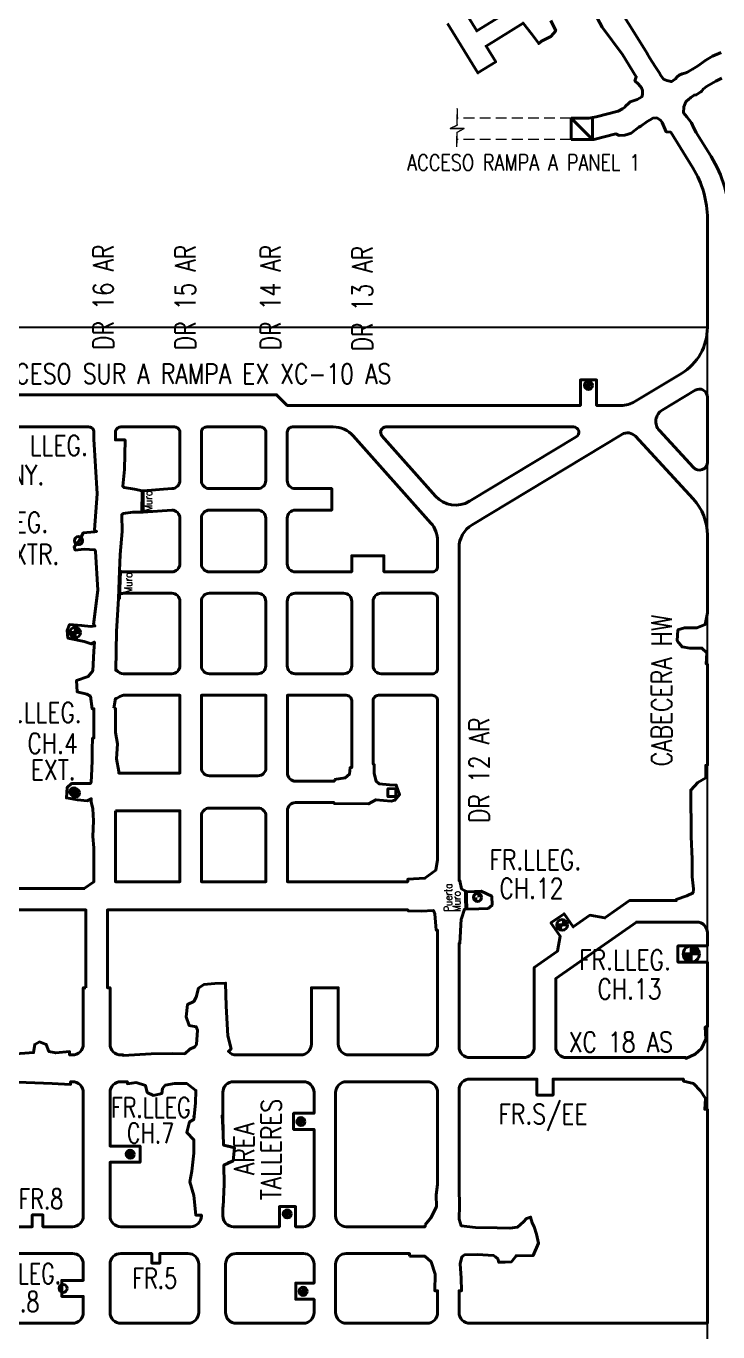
# Model space of a CAD drawing. Header units: millimetres. Extents: x -28 to 1943, y -5245 to 2752.
# Drawn here: x 841 to 969.8, y 44.4 to 287.7 of the extents above; entities that cross this region are included whole.
import ezdxf
from ezdxf.enums import TextEntityAlignment as Align

# ---------------------------------------------------------------- set-up
doc = ezdxf.new("R2010")
doc.units = ezdxf.units.MM
doc.linetypes.add('DASHEDX2', pattern=[1.5, 1, -0.5])
doc.layers.add('75-142-128-207', color=10, linetype='Continuous')
doc.styles.add('1-1500', font='romans.shx', dxfattribs={"width": 0.8, "height": 3.75})
doc.styles.add('ROMANS', font='romans.shx', dxfattribs={"width": 0.8})

msp = doc.modelspace()

# ---------------------------------------------------------------- hatches: boundary and pattern name
at = {"lineweight": 40}
h = msp.add_hatch(color=7, dxfattribs=at)
h.paths.add_polyline_path([(946.488, 220.75, 0.4142136), (945.738, 221.5), (945.738, 220.75)])
h.paths.add_polyline_path([(944.988, 220.75, 0.4142136), (945.738, 220), (945.738, 220.75)])
h = msp.add_hatch(color=7, dxfattribs=at)
h.paths.add_polyline_path([(850.889, 174.7, 0.4142136), (850.139, 175.45), (850.139, 174.7)])
h.paths.add_polyline_path([(849.389, 174.7, 0.4142136), (850.139, 173.95), (850.139, 174.7)])
h = msp.add_hatch(color=7, dxfattribs=at)
h.paths.add_polyline_path([(850.639, 145, 0.4142136), (849.889, 145.75), (849.889, 145)])
h.paths.add_polyline_path([(849.139, 145, 0.4142136), (849.889, 144.25), (849.889, 145)])
h = msp.add_hatch(color=7, dxfattribs=at)
h.paths.add_polyline_path([(925.819, 125.347, 0.4142136), (925.069, 126.097), (925.069, 125.347)])
h.paths.add_polyline_path([(924.319, 125.347, 0.4142136), (925.069, 124.597), (925.069, 125.347)])
at = {"linetype": 'Continuous', "lineweight": 40}
h = msp.add_hatch(color=7, dxfattribs=at)
h.paths.add_polyline_path([(941.786, 120.211, 0.4142136), (940.824, 121.173), (940.824, 120.211)])
h.paths.add_polyline_path([(940.824, 120.211), (939.862, 120.211, 0.4142136), (940.824, 119.249)])
h = msp.add_hatch(color=7, dxfattribs=at)
h.paths.add_polyline_path([(966.395, 114.802, 0.4142136), (964.895, 116.302), (964.895, 114.802)])
h.paths.add_polyline_path([(964.895, 114.802), (963.395, 114.802, 0.4142136), (964.895, 113.302)])
at = {"lineweight": 40}
h = msp.add_hatch(color=7, dxfattribs=at)
h.paths.add_polyline_path([(892.926, 83.579, 0.4142136), (892.176, 84.329), (892.176, 83.579)])
h.paths.add_polyline_path([(891.426, 83.579, 0.4142136), (892.176, 82.829), (892.176, 83.579)])
h = msp.add_hatch(color=7, dxfattribs=at)
h.paths.add_polyline_path([(861.139, 77.5, 0.4142136), (860.389, 78.25), (860.389, 77.5)])
h.paths.add_polyline_path([(859.639, 77.5, 0.4142136), (860.389, 76.75), (860.389, 77.5)])
h = msp.add_hatch(color=7, dxfattribs=at)
h.paths.add_polyline_path([(890.392, 66.381, 0.4142136), (889.642, 67.131), (889.642, 66.381)])
h.paths.add_polyline_path([(888.892, 66.381, 0.4142136), (889.642, 65.631), (889.642, 66.381)])
h = msp.add_hatch(color=7, dxfattribs=at)
h.paths.add_polyline_path([(893.342, 51.949, 0.4142136), (892.592, 52.699), (892.592, 51.949)])
h.paths.add_polyline_path([(891.842, 51.949, 0.4142136), (892.592, 51.199), (892.592, 51.949)])

# ---------------------------------------------------------------- linework, layer by layer
at = {"color": 252, "linetype": 'DASHEDX2', "lineweight": 15, "ltscale": 2}
for p, q in [((942.489, 270.526), (921.292, 270.526)), ((942.489, 266.526), (921.234, 266.526))]:
    msp.add_line(p, q, dxfattribs=at)
at = {"color": 7, "linetype": 'Continuous', "lineweight": 40}
for p, q in [((942.489, 270.526), (942.489, 266.526)), ((942.489, 270.526), (946.489, 266.526)), ((942.489, 270.526), (942.489, 266.526)), ((942.489, 270.526), (946.489, 266.526)), ((946.489, 270.649), (946.489, 266.526)), ((946.489, 270.649), (946.489, 266.526)), ((862.613, 201.12), (862.582, 197.109)), ((862.613, 201.12), (862.582, 197.109)), ((862.813, 201.119), (862.782, 197.108)), ((862.813, 201.119), (862.782, 197.108)), ((849.343, 145.514), (850.435, 144.486)), ((849.343, 145.514), (850.435, 144.486)), ((849.358, 144.471), (850.421, 145.529)), ((849.358, 144.471), (850.421, 145.529)), ((941.193, 122.3), (938.735, 120.58)), ((941.193, 122.3), (938.735, 120.58)), ((954.666, 120.748), (939.639, 110.226)), ((954.666, 120.748), (939.639, 110.226)), ((939.862, 120.211), (941.786, 120.211)), ((939.862, 120.211), (941.786, 120.211)), ((941.436, 120.953), (940.212, 119.469)), ((941.436, 120.953), (940.212, 119.469)), ((965.895, 120.748), (954.666, 120.748)), ((965.895, 120.748), (954.666, 120.748)), ((967.895, 118.748), (967.895, 116.302)), ((967.895, 118.748), (967.895, 116.302)), ((967.895, 116.302), (962.395, 116.302)), ((962.395, 116.302), (962.395, 113.302)), ((967.895, 116.302), (962.395, 116.302)), ((962.395, 116.302), (962.395, 113.302)), ((963.395, 114.802), (966.395, 114.802)), ((963.395, 114.802), (966.395, 114.802)), ((965.849, 115.959), (963.941, 113.645)), ((965.849, 115.959), (963.941, 113.645)), ((964.895, 113.302), (964.895, 116.302)), ((964.895, 113.302), (964.895, 116.302)), ((967.895, 113.302), (962.395, 113.302)), ((967.895, 113.302), (962.395, 113.302)), ((939.639, 97.5), (939.639, 110.226)), ((939.639, 97.5), (939.639, 110.226)), ((858.639, 91), (859.851, 91)), ((858.639, 91), (859.851, 91)), ((879.639, 91), (892.639, 91)), ((879.639, 91), (892.639, 91)), ((856.639, 79), (856.639, 89)), ((856.639, 79), (856.639, 89)), ((877.639, 83.037), (877.639, 89)), ((877.639, 83.037), (877.639, 89)), ((894.639, 85.119), (894.639, 89)), ((894.639, 85.119), (894.639, 89)), ((894.639, 66), (894.639, 82.119)), ((894.639, 66), (894.639, 82.119)), ((862.239, 79), (856.639, 79)), ((862.239, 79), (856.639, 79)), ((859.763, 77.913), (861.015, 77.087)), ((859.763, 77.913), (861.015, 77.087)), ((859.976, 76.874), (860.802, 78.126)), ((859.976, 76.874), (860.802, 78.126)), ((862.239, 79), (862.239, 76)), ((862.239, 79), (862.239, 76)), ((862.239, 76), (856.639, 76)), ((856.639, 66), (856.639, 76)), ((862.239, 76), (856.639, 76)), ((856.639, 66), (856.639, 76)), ((873.639, 66), (873.639, 66.153)), ((873.639, 66), (873.639, 66.153)), ((877.639, 66), (877.639, 67.668)), ((877.639, 66), (877.639, 67.668)), ((858.639, 64), (871.639, 64)), ((858.639, 64), (871.639, 64)), ((879.639, 64), (888.183, 64)), ((879.639, 64), (888.183, 64)), ((891.183, 64), (892.639, 64)), ((891.183, 64), (892.639, 64))]:
    msp.add_line(p, q, dxfattribs=at)
at = {"color": 7, "lineweight": 40}
for p, q in [((945.738, 220), (945.738, 221.5)), ((945.738, 220), (945.738, 221.5)), ((944.988, 220.75), (946.488, 220.75)), ((944.988, 220.75), (946.488, 220.75)), ((862.613, 201.12), (862.785, 197.5)), ((862.613, 201.12), (862.785, 197.5)), ((862.785, 197.5), (862.782, 197.108)), ((862.785, 197.5), (862.782, 197.108)), ((858.485, 189.209), (858.393, 186.199)), ((858.485, 189.209), (858.393, 186.199)), ((850.139, 173.95), (850.139, 175.45)), ((850.139, 173.95), (850.139, 175.45)), ((849.389, 174.7), (850.889, 174.7)), ((849.389, 174.7), (850.889, 174.7)), ((849.139, 145), (850.639, 145)), ((849.139, 145), (850.639, 145)), ((849.889, 144.25), (849.889, 145.75)), ((849.889, 144.25), (849.889, 145.75)), ((908.371, 144.134), (908.398, 145.6)), ((908.371, 144.134), (908.398, 145.6)), ((909.845, 144.131), (908.371, 144.134)), ((909.845, 144.131), (908.371, 144.134)), ((908.398, 145.6), (909.865, 145.609)), ((908.398, 145.6), (909.865, 145.609)), ((909.865, 145.609), (909.845, 144.131)), ((909.865, 145.609), (909.845, 144.131)), ((927.737, 125.56), (925.724, 126.511)), ((927.737, 125.56), (925.724, 126.511)), ((941.46, 120.983), (940.188, 119.439)), ((941.46, 120.983), (940.188, 119.439)), ((965.849, 115.959), (963.941, 113.645)), ((965.849, 115.959), (963.941, 113.645)), ((859.851, 91), (859.851, 90.618)), ((859.851, 91), (859.851, 90.618)), ((859.851, 90.618), (861.482, 90.835)), ((859.851, 90.618), (861.482, 90.835)), ((861.482, 90.835), (863.224, 90.315)), ((861.482, 90.835), (863.224, 90.315)), ((863.224, 90.315), (863.564, 89.014)), ((863.224, 90.315), (863.564, 89.014)), ((866.379, 89.713), (866.903, 90.352)), ((866.379, 89.713), (866.903, 90.352)), ((866.903, 90.352), (868.639, 90.662)), ((866.903, 90.352), (868.639, 90.662)), ((868.639, 90.662), (870.945, 90.664)), ((868.639, 90.662), (870.945, 90.664)), ((870.945, 90.664), (872.616, 89.398)), ((870.945, 90.664), (872.616, 89.398)), ((863.564, 89.014), (864.724, 88.464)), ((863.564, 89.014), (864.724, 88.464)), ((864.724, 88.464), (866.296, 88.826)), ((864.724, 88.464), (866.296, 88.826)), ((866.296, 88.826), (866.379, 89.713)), ((866.296, 88.826), (866.379, 89.713)), ((872.616, 89.398), (872.573, 86.989)), ((872.616, 89.398), (872.573, 86.989)), ((872.573, 86.989), (872.232, 83.958)), ((872.573, 86.989), (872.232, 83.958)), ((871.44, 83.503), (870.919, 81.569)), ((871.44, 83.503), (870.919, 81.569)), ((872.232, 83.958), (871.44, 83.503)), ((872.232, 83.958), (871.44, 83.503)), ((877.685, 81.358), (877.639, 84.773)), ((877.685, 81.358), (877.639, 84.773)), ((890.808, 85.119), (890.808, 82.119)), ((894.639, 85.119), (890.808, 85.119)), ((890.808, 85.119), (890.808, 82.119)), ((894.639, 85.119), (890.808, 85.119)), ((891.426, 83.579), (892.926, 83.579)), ((891.426, 83.579), (892.926, 83.579)), ((892.176, 82.829), (892.176, 84.329)), ((892.176, 82.829), (892.176, 84.329)), ((870.919, 81.569), (872.24, 80.147)), ((870.919, 81.569), (872.24, 80.147)), ((877.778, 79.174), (877.685, 81.358)), ((877.778, 79.174), (877.685, 81.358)), ((890.808, 82.119), (894.639, 82.119)), ((890.808, 82.119), (894.639, 82.119)), ((860.389, 76.75), (860.389, 78.25)), ((860.389, 76.75), (860.389, 78.25)), ((872.24, 80.147), (872.235, 77.716)), ((872.24, 80.147), (872.235, 77.716)), ((879.827, 78.684), (877.778, 79.174)), ((879.827, 78.684), (877.778, 79.174)), ((879.547, 76.237), (879.827, 78.684)), ((879.547, 76.237), (879.827, 78.684)), ((859.639, 77.5), (861.139, 77.5)), ((859.639, 77.5), (861.139, 77.5)), ((872.235, 77.716), (871.862, 74.32)), ((872.235, 77.716), (871.862, 74.32)), ((877.815, 75.454), (879.547, 76.237)), ((877.815, 75.454), (879.547, 76.237)), ((877.877, 71.893), (877.815, 75.454)), ((877.877, 71.893), (877.815, 75.454)), ((871.862, 74.32), (871.507, 72.38)), ((871.862, 74.32), (871.507, 72.38)), ((871.507, 72.38), (872.211, 69.816)), ((871.507, 72.38), (872.211, 69.816)), ((877.673, 67.663), (877.877, 71.893)), ((877.673, 67.663), (877.877, 71.893)), ((872.211, 69.816), (872.604, 66.153)), ((872.211, 69.816), (872.604, 66.153)), ((872.604, 66.153), (873.639, 66.153)), ((872.604, 66.153), (873.639, 66.153)), ((888.183, 64), (888.183, 67.749)), ((888.183, 67.749), (891.183, 67.749)), ((888.183, 64), (888.183, 67.749)), ((888.183, 67.749), (891.183, 67.749)), ((888.892, 66.381), (890.392, 66.381)), ((888.892, 66.381), (890.392, 66.381)), ((889.642, 65.631), (889.642, 67.131)), ((889.642, 65.631), (889.642, 67.131)), ((891.183, 67.749), (891.183, 64)), ((891.183, 67.749), (891.183, 64)), ((891.842, 51.949), (893.342, 51.949)), ((891.842, 51.949), (893.342, 51.949)), ((892.592, 51.199), (892.592, 52.699)), ((892.592, 51.199), (892.592, 52.699))]:
    msp.add_line(p, q, dxfattribs=at)
at = {"color": 7, "linetype": 'Continuous', "lineweight": 40}
for points in [[(949.64, 293.9), (956.715, 282.499), (956.721, 282.451), (957.183, 281.727), (958.164, 280.161), (958.89, 279.003), (959.198, 278.484), (959.734, 277.812), (960.325, 277.552), (961.12, 277.339), (961.279, 277.366), (961.789, 277.694), (961.935, 277.846), (962.287, 278.209), (962.648, 278.554), (963.174, 278.765), (963.709, 278.929), (964.175, 279.071), (964.667, 279.394), (965.144, 279.619), (966.074, 280.185), (967.587, 281.34), (968.853, 282.097), (970.455, 282.772)], [(949.64, 293.9), (956.715, 282.499), (956.721, 282.451), (957.183, 281.727), (958.164, 280.161), (958.89, 279.003), (959.198, 278.484), (959.734, 277.812), (960.325, 277.552), (961.12, 277.339), (961.279, 277.366), (961.789, 277.694), (961.935, 277.846), (962.287, 278.209), (962.648, 278.554), (963.174, 278.765), (963.709, 278.929), (964.175, 279.071), (964.667, 279.394), (965.144, 279.619), (966.074, 280.185), (967.587, 281.34), (968.853, 282.097), (970.455, 282.772)], [(922.838, 290.199), (924.939, 286.766), (932.006, 291.151)], [(922.838, 290.199), (924.939, 286.766), (932.006, 291.151)], [(942.489, 270.526), (945.789, 270.526), (947.189, 270.772), (951.295, 271.831), (952.104, 272.247), (952.519, 272.593), (952.653, 272.773), (953.278, 273.32), (953.536, 273.558), (954.836, 274.013), (955.675, 274.467), (955.828, 274.947), (955.826, 275.651), (955.639, 276.202), (955.088, 276.877), (954.391, 277.486), (954.646, 278.247), (952.078, 282.385), (948.263, 287.479), (946.122, 291.536)], [(942.489, 270.526), (945.789, 270.526), (947.189, 270.772), (951.295, 271.831), (952.104, 272.247), (952.519, 272.593), (952.653, 272.773), (953.278, 273.32), (953.536, 273.558), (954.836, 274.013), (955.675, 274.467), (955.828, 274.947), (955.826, 275.651), (955.639, 276.202), (955.088, 276.877), (954.391, 277.486), (954.646, 278.247), (952.078, 282.385), (948.263, 287.479), (946.122, 291.536)], [(938.721, 288.699), (939.661, 286.808), (938.732, 285.759), (936.992, 284.848), (936.478, 284.41), (935.218, 286.198), (933.569, 288.238), (926.661, 283.951), (928.475, 280.987), (925.156, 278.956), (919.461, 288.133)], [(938.721, 288.699), (939.661, 286.808), (938.732, 285.759), (936.992, 284.848), (936.478, 284.41), (935.218, 286.198), (933.569, 288.238), (926.661, 283.951), (928.475, 280.987), (925.156, 278.956), (919.461, 288.133)], [(968.588, 263.367), (965.816, 267.834), (965.349, 268.665), (964.918, 269.651), (964.087, 270.799), (963.43, 271.537), (963.519, 272.616), (963.87, 273.56), (963.923, 273.649), (964.479, 274.093), (964.685, 274.269), (964.775, 274.391), (965.422, 274.803), (965.772, 274.881), (966.639, 275.435), (966.781, 275.496), (967.096, 275.939), (967.739, 276.42), (968.584, 276.911), (969.462, 277.407), (970.581, 277.994)], [(968.588, 263.367), (965.816, 267.834), (965.349, 268.665), (964.918, 269.651), (964.087, 270.799), (963.43, 271.537), (963.519, 272.616), (963.87, 273.56), (963.923, 273.649), (964.479, 274.093), (964.685, 274.269), (964.775, 274.391), (965.422, 274.803), (965.772, 274.881), (966.639, 275.435), (966.781, 275.496), (967.096, 275.939), (967.739, 276.42), (968.584, 276.911), (969.462, 277.407), (970.581, 277.994)], [(922.752, 126.547), (922.832, 126.182), (922.838, 125.284), (922.894, 123.136)], [(922.752, 126.547), (922.832, 126.182), (922.838, 125.284), (922.894, 123.136)], [(922.973, 126.471), (923.027, 126.224), (923.038, 125.285), (923.094, 123.141)], [(922.973, 126.471), (923.027, 126.224), (923.038, 125.285), (923.094, 123.141)]]:
    msp.add_lwpolyline(points, dxfattribs=at)
for points in [[(839.639, 219), (887.639, 219), (889.639, 217), (944.238, 217), (944.238, 221.75), (947.238, 221.75), (947.238, 217), (951.79, 217, 0.1365562), (954.373, 217.719), (963.061, 222.961, 0.2627929), (967.895, 231.523), (967.895, 251.766, 0.1397524), (965.19, 261.257), (961.062, 267.909), (960.201, 267.991), (959.837, 268.82), (959.489, 269.738), (959.126, 270.178), (958.493, 270.582), (957.739, 270.496), (957.232, 270.235), (956.685, 269.928), (955.515, 269.011), (955.148, 268.87), (953.669, 267.748), (953.127, 267.548), (952.541, 267.383), (951.468, 267.294), (950.847, 267.584), (946.743, 266.526), (942.489, 266.526)], [(839.639, 219), (887.639, 219), (889.639, 217), (944.238, 217), (944.238, 221.75), (947.238, 221.75), (947.238, 217), (951.79, 217, 0.1365562), (954.373, 217.719), (963.061, 222.961, 0.2627929), (967.895, 231.523), (967.895, 251.766, 0.1397524), (965.19, 261.257), (961.062, 267.909), (960.201, 267.991), (959.837, 268.82), (959.489, 269.738), (959.126, 270.178), (958.493, 270.582), (957.739, 270.496), (957.232, 270.235), (956.685, 269.928), (955.515, 269.011), (955.148, 268.87), (953.669, 267.748), (953.127, 267.548), (952.541, 267.383), (951.468, 267.294), (950.847, 267.584), (946.743, 266.526), (942.489, 266.526)], [(971.895, 251.766, 0.1397524), (968.588, 263.367)], [(971.895, 251.766, 0.1397524), (968.588, 263.367)], [(817, 127), (851.839, 127), (853.639, 128.25), (853.639, 134.586), (853.43, 136.699), (853.547, 139.582), (853.421, 141.875), (853.131, 143.166), (853.145, 143.711), (852.365, 143.36), (850.539, 143.511), (848.501, 143.894), (848.619, 145.806), (849.437, 146.534), (852.906, 146.541), (853.108, 146.755), (853.217, 149.315), (853.313, 150.852), (853.307, 152.926), (853.369, 155.019), (853.639, 155.019), (853.639, 160.494), (853.274, 160.494), (852.985, 162.809), (852.328, 163.224), (850.481, 163.672), (850.413, 165.765), (852.567, 166.521), (853.418, 167.544), (853.615, 171.211), (853.716, 172.909), (853.138, 172.556), (851.783, 173.019), (848.796, 173.671), (848.647, 175.05), (849.096, 176.163), (851.34, 176.027), (853.06, 175.845), (853.843, 175.939), (853.561, 176.18), (854.33, 182.603), (853.941, 189.773), (853.773, 190.106), (851.822, 190.23), (850.141, 190.047), (849.931, 190.642), (850.966, 191.859), (851.595, 193.239), (853.715, 193.432), (854.118, 193.531), (853.874, 193.698), (853.723, 193.837), (854.259, 200.518), (853.639, 210.717), (853.639, 212, 0.4142136), (852.639, 213, -0.4142136), (853.639, 212)], [(817, 127), (851.839, 127), (853.639, 128.25), (853.639, 134.586), (853.43, 136.699), (853.547, 139.582), (853.421, 141.875), (853.131, 143.166), (853.145, 143.711), (852.365, 143.36), (850.539, 143.511), (848.501, 143.894), (848.619, 145.806), (849.437, 146.534), (852.906, 146.541), (853.108, 146.755), (853.217, 149.315), (853.313, 150.852), (853.307, 152.926), (853.369, 155.019), (853.639, 155.019), (853.639, 160.494), (853.274, 160.494), (852.985, 162.809), (852.328, 163.224), (850.481, 163.672), (850.413, 165.765), (852.567, 166.521), (853.418, 167.544), (853.615, 171.211), (853.716, 172.909), (853.138, 172.556), (851.783, 173.019), (848.796, 173.671), (848.647, 175.05), (849.096, 176.163), (851.34, 176.027), (853.06, 175.845), (853.843, 175.939), (853.561, 176.18), (854.33, 182.603), (853.941, 189.773), (853.773, 190.106), (851.822, 190.23), (850.141, 190.047), (849.931, 190.642), (850.966, 191.859), (851.595, 193.239), (853.715, 193.432), (854.118, 193.531), (853.874, 193.698), (853.723, 193.837), (854.259, 200.518), (853.639, 210.717), (853.639, 212, 0.4142136), (852.639, 213, -0.4142136), (853.639, 212)], [(852.639, 213), (819, 213, 0.4142136)], [(852.639, 213), (819, 213, 0.4142136)], [(898.199, 213, -0.2141544), (901.935, 211.323), (916.375, 195.087, -0.1837587), (917.639, 191.764), (917.639, 187, -0.4142136), (916.639, 186), (907.639, 186), (907.639, 189), (901.639, 189), (901.639, 186), (891.139, 186, -0.4142136), (889.639, 187.5), (889.639, 196, -0.4142136), (891.139, 197.5), (897.939, 197.5), (897.939, 201.5), (891.139, 201.5, -0.4142136), (889.639, 203), (889.639, 212, -0.4142136), (890.639, 213), (898.201, 213)], [(898.199, 213, -0.2141544), (901.935, 211.323), (916.375, 195.087, -0.1837587), (917.639, 191.764), (917.639, 187, -0.4142136), (916.639, 186), (907.639, 186), (907.639, 189), (901.639, 189), (901.639, 186), (891.139, 186, -0.4142136), (889.639, 187.5), (889.639, 196, -0.4142136), (891.139, 197.5), (897.939, 197.5), (897.939, 201.5), (891.139, 201.5, -0.4142136), (889.639, 203), (889.639, 212, -0.4142136), (890.639, 213), (898.201, 213)], [(858.587, 186.105, 0.0945649), (859.139, 186), (868.139, 186, 0.4142136), (869.639, 187.5), (869.639, 196, 0.4142136), (868.139, 197.5), (862.782, 197.108), (862.582, 197.109), (860.867, 197.126), (859.083, 196.838), (858.817, 196.634), (858.884, 193.517), (858.485, 189.209), (858.393, 186.199)], [(858.587, 186.105, 0.0945649), (859.139, 186), (868.139, 186, 0.4142136), (869.639, 187.5), (869.639, 196, 0.4142136), (868.139, 197.5), (862.782, 197.108), (862.582, 197.109), (860.867, 197.126), (859.083, 196.838), (858.817, 196.634), (858.884, 193.517), (858.485, 189.209), (858.393, 186.199)], [(858.217, 181.057), (857.855, 174.897), (857.706, 167.646), (857.906, 167.643, 0.2423828), (859.139, 167), (868.139, 167, 0.4142136), (869.639, 168.5), (869.639, 180.5, 0.4142136), (868.139, 182), (859.139, 182, 0.1211569), (858.443, 181.829)], [(858.217, 181.057), (857.855, 174.897), (857.706, 167.646), (857.906, 167.643, 0.2423828), (859.139, 167), (868.139, 167, 0.4142136), (869.639, 168.5), (869.639, 180.5, 0.4142136), (868.139, 182), (859.139, 182, 0.1211569), (858.443, 181.829)], [(917.639, 162.007), (917.639, 132.361), (917.298, 130.437), (915.287, 128.903), (912.092, 128.732), (912.092, 128.25), (889.675, 128.25), (889.675, 141.5, -0.4142136), (891.175, 143), (898.361, 143), (898.361, 142.858), (904.787, 142.752), (906.153, 143.532), (908.998, 143.289), (909.678, 143.438), (910.562, 144.507), (909.923, 146.268), (908.678, 146.331), (906.768, 146.494), (906.197, 146.99), (905.823, 148.434), (905.811, 150.15), (905.639, 150.15), (905.639, 162, -0.4142136), (906.639, 163), (916.639, 163, -0.4142136), (917.639, 162)], [(917.639, 162.007), (917.639, 132.361), (917.298, 130.437), (915.287, 128.903), (912.092, 128.732), (912.092, 128.25), (889.675, 128.25), (889.675, 141.5, -0.4142136), (891.175, 143), (898.361, 143), (898.361, 142.858), (904.787, 142.752), (906.153, 143.532), (908.998, 143.289), (909.678, 143.438), (910.562, 144.507), (909.923, 146.268), (908.678, 146.331), (906.768, 146.494), (906.197, 146.99), (905.823, 148.434), (905.811, 150.15), (905.639, 150.15), (905.639, 162, -0.4142136), (906.639, 163), (916.639, 163, -0.4142136), (917.639, 162)], [(858.639, 64, -0.4142171), (856.639, 66), (856.639, 76), (862.239, 76), (862.239, 79), (856.639, 79), (856.639, 89, -0.4142136), (858.639, 91), (859.851, 91), (859.851, 90.618), (861.482, 90.835), (863.224, 90.315), (863.564, 89.014), (864.724, 88.464), (866.296, 88.826), (866.379, 89.713), (866.903, 90.352), (868.639, 90.662), (870.945, 90.664), (872.616, 89.398), (872.573, 86.989), (872.232, 83.958), (871.44, 83.503), (870.919, 81.569), (872.24, 80.147), (872.235, 77.716), (871.862, 74.32), (871.507, 72.38), (872.211, 69.816), (872.604, 66.153), (873.639, 66.153), (873.639, 66, -0.4142136), (871.639, 64), (858.639, 64)], [(858.639, 64, -0.4142171), (856.639, 66), (856.639, 76), (862.239, 76), (862.239, 79), (856.639, 79), (856.639, 89, -0.4142136), (858.639, 91), (859.851, 91), (859.851, 90.618), (861.482, 90.835), (863.224, 90.315), (863.564, 89.014), (864.724, 88.464), (866.296, 88.826), (866.379, 89.713), (866.903, 90.352), (868.639, 90.662), (870.945, 90.664), (872.616, 89.398), (872.573, 86.989), (872.232, 83.958), (871.44, 83.503), (870.919, 81.569), (872.24, 80.147), (872.235, 77.716), (871.862, 74.32), (871.507, 72.38), (872.211, 69.816), (872.604, 66.153), (873.639, 66.153), (873.639, 66, -0.4142136), (871.639, 64), (858.639, 64)], [(877.639, 67.659), (877.639, 66, 0.4142136), (879.639, 64), (888.183, 64), (888.183, 67.749), (891.183, 67.749), (891.183, 64), (892.639, 64, 0.4142136), (894.639, 66), (894.639, 82.119), (890.808, 82.119), (890.808, 85.119), (894.639, 85.119), (894.639, 89, 0.4142136), (892.639, 91), (879.639, 91, 0.4142136), (877.639, 89), (877.639, 84.773), (877.528, 84.773), (877.685, 81.358), (877.778, 79.174), (878.985, 78.957), (879.827, 78.684), (879.547, 76.237), (878.665, 75.97), (877.815, 75.454), (877.877, 71.893), (877.673, 67.663)], [(877.639, 67.659), (877.639, 66, 0.4142136), (879.639, 64), (888.183, 64), (888.183, 67.749), (891.183, 67.749), (891.183, 64), (892.639, 64, 0.4142136), (894.639, 66), (894.639, 82.119), (890.808, 82.119), (890.808, 85.119), (894.639, 85.119), (894.639, 89, 0.4142136), (892.639, 91), (879.639, 91, 0.4142136), (877.639, 89), (877.639, 84.773), (877.528, 84.773), (877.685, 81.358), (877.778, 79.174), (878.985, 78.957), (879.827, 78.684), (879.547, 76.237), (878.665, 75.97), (877.815, 75.454), (877.877, 71.893), (877.673, 67.663)], [(849.639, 59), (837.139, 59), (837.139, 46), (849.639, 46, 0.4142136), (851.639, 48), (851.639, 51), (847.639, 51), (847.639, 54), (851.639, 54), (851.639, 57, 0.4142136), (849.639, 59)], [(849.639, 59), (837.139, 59), (837.139, 46), (849.639, 46, 0.4142136), (851.639, 48), (851.639, 51), (847.639, 51), (847.639, 54), (851.639, 54), (851.639, 57, 0.4142136), (849.639, 59)], [(871.139, 59, -0.4142136), (873.139, 57), (873.139, 48, -0.4142136), (871.139, 46), (858.639, 46, -0.4142136), (856.639, 48), (856.639, 57, -0.4142136), (858.639, 59), (864.384, 59), (864.384, 57.2), (865.884, 57.2), (865.884, 59), (871.139, 59)], [(871.139, 59, -0.4142136), (873.139, 57), (873.139, 48, -0.4142136), (871.139, 46), (858.639, 46, -0.4142136), (856.639, 48), (856.639, 57, -0.4142136), (858.639, 59), (864.384, 59), (864.384, 57.2), (865.884, 57.2), (865.884, 59), (871.139, 59)]]:
    msp.add_lwpolyline(points, format="xyb", dxfattribs=at)
at = {"color": 252, "linetype": 'DASHEDX2', "lineweight": 15, "ltscale": 2}
msp.add_lwpolyline([(922.614, 268.602), (919.97, 268.602), (921.292, 269.234), (921.292, 272.343), (921.292, 269.234), (919.97, 268.602), (922.614, 268.602), (921.234, 267.855), (921.234, 265.155), (921.234, 267.855)], close=True, dxfattribs=at)
at = {"lineweight": 40}
for points in [[(965.293, 205.433), (958.952, 212.302, -0.4748927), (959.497, 216.138), (965.62, 219.833, -0.583791), (967.895, 218.549), (967.895, 206.451, -0.6826987)], [(965.293, 205.433), (958.952, 212.302, -0.4748927), (959.497, 216.138), (965.62, 219.833, -0.583791), (967.895, 218.549), (967.895, 206.451, -0.6826987)], [(917.268, 200.103), (907.277, 211.335, -0.647237), (908.024, 213), (942.959, 213, -0.7597018), (943.475, 211.144), (923.587, 199.144, -0.3612758)], [(917.268, 200.103), (907.277, 211.335, -0.647237), (908.024, 213), (942.959, 213, -0.7597018), (943.475, 211.144), (923.587, 199.144, -0.3612758)], [(923.639, 95.5), (933.639, 95.5, 0.4142136), (935.639, 97.5), (935.639, 112.308), (939.99, 115.355), (940.474, 118.097), (938.735, 120.58), (941.193, 122.3), (942.913, 119.843), (946.016, 122.016), (948.802, 121.525), (953.405, 124.748), (962.088, 124.748), (962.088, 124.958), (964.075, 125.665), (965.233, 126.216), (965.317, 126.944), (965.077, 129.176), (965.064, 132.458), (964.872, 136.693), (964.791, 145.334), (966.137, 146.78), (967.579, 147.627), (967.571, 149.919), (967.895, 149.919), (967.895, 168.817), (967.689, 168.817), (967.773, 170.92), (966.876, 171.8), (964.636, 171.807), (963.189, 172.018), (962.266, 173.159), (962.413, 175.175), (963.629, 175.587), (965.947, 175.569), (967.449, 176.168), (967.895, 178.391), (967.895, 192.808, 0.1885669), (965.243, 199.591), (954.482, 211.247, 0.3560308), (951.979, 211.603), (924.056, 194.756, 0.2627929), (921.639, 190.475), (921.639, 128.459), (921.788, 128.459), (922.098, 126.932), (922.814, 126.51), (923.274, 126.398), (925.724, 126.511), (927.737, 125.56), (927.781, 123.903), (927.029, 123.277), (925.324, 123.189), (922.644, 123.131), (922.093, 121.439), (922.049, 121.381), (921.804, 116.769), (921.639, 116.769), (921.639, 97.5, 0.4142136)], [(923.639, 95.5), (933.639, 95.5, 0.4142136), (935.639, 97.5), (935.639, 112.308), (939.99, 115.355), (940.474, 118.097), (938.735, 120.58), (941.193, 122.3), (942.913, 119.843), (946.016, 122.016), (948.802, 121.525), (953.405, 124.748), (962.088, 124.748), (962.088, 124.958), (964.075, 125.665), (965.233, 126.216), (965.317, 126.944), (965.077, 129.176), (965.064, 132.458), (964.872, 136.693), (964.791, 145.334), (966.137, 146.78), (967.579, 147.627), (967.571, 149.919), (967.895, 149.919), (967.895, 168.817), (967.689, 168.817), (967.773, 170.92), (966.876, 171.8), (964.636, 171.807), (963.189, 172.018), (962.266, 173.159), (962.413, 175.175), (963.629, 175.587), (965.947, 175.569), (967.449, 176.168), (967.895, 178.391), (967.895, 192.808, 0.1885669), (965.243, 199.591), (954.482, 211.247, 0.3560308), (951.979, 211.603), (924.056, 194.756, 0.2627929), (921.639, 190.475), (921.639, 128.459), (921.788, 128.459), (922.098, 126.932), (922.814, 126.51), (923.274, 126.398), (925.724, 126.511), (927.737, 125.56), (927.781, 123.903), (927.029, 123.277), (925.324, 123.189), (922.644, 123.131), (922.093, 121.439), (922.049, 121.381), (921.804, 116.769), (921.639, 116.769), (921.639, 97.5, 0.4142136)], [(965.895, 120.748, -0.4142136), (967.895, 118.748), (967.895, 116.302), (962.395, 116.302), (962.395, 113.302), (967.895, 113.302), (967.895, 101.217), (967.483, 101.217), (967.584, 98.918), (966.809, 97.179), (965.641, 96.136), (963.844, 95.348), (963.844, 95.5), (941.639, 95.5, -0.4142136), (939.639, 97.5), (939.639, 110.226), (954.666, 120.748)], [(965.895, 120.748, -0.4142136), (967.895, 118.748), (967.895, 116.302), (962.395, 116.302), (962.395, 113.302), (967.895, 113.302), (967.895, 101.217), (967.483, 101.217), (967.584, 98.918), (966.809, 97.179), (965.641, 96.136), (963.844, 95.348), (963.844, 95.5), (941.639, 95.5, -0.4142136), (939.639, 97.5), (939.639, 110.226), (954.666, 120.748)]]:
    msp.add_lwpolyline(points, format="xyb", close=True, dxfattribs=at)
at = {"color": 7, "linetype": 'Continuous', "lineweight": 40}
for points in [[(857.639, 212), (857.639, 210.573), (859.427, 210.573), (859.347, 205.039), (858.992, 201.944), (859.248, 201.701), (861.165, 201.396), (862.613, 201.12), (862.813, 201.119), (868.139, 201.5, 0.4142136), (869.639, 203), (869.639, 212, 0.4142136), (868.639, 213), (858.639, 213, 0.4142136)], [(857.639, 212), (857.639, 210.573), (859.427, 210.573), (859.347, 205.039), (858.992, 201.944), (859.248, 201.701), (861.165, 201.396), (862.613, 201.12), (862.813, 201.119), (868.139, 201.5, 0.4142136), (869.639, 203), (869.639, 212, 0.4142136), (868.639, 213), (858.639, 213, 0.4142136)], [(875.139, 197.5), (884.139, 197.5, -0.4142136), (885.639, 196), (885.639, 187.5, -0.4142136), (884.139, 186), (875.139, 186, -0.4142136), (873.639, 187.5), (873.639, 196, -0.4142136)], [(875.139, 197.5), (884.139, 197.5, -0.4142136), (885.639, 196), (885.639, 187.5, -0.4142136), (884.139, 186), (875.139, 186, -0.4142136), (873.639, 187.5), (873.639, 196, -0.4142136)], [(873.639, 168.5), (873.639, 180.5, -0.4142136), (875.139, 182), (884.139, 182, -0.4142136), (885.639, 180.5), (885.639, 168.5, -0.4142136), (884.139, 167), (875.139, 167, -0.4142136)], [(873.639, 168.5), (873.639, 180.5, -0.4142136), (875.139, 182), (884.139, 182, -0.4142136), (885.639, 180.5), (885.639, 168.5, -0.4142136), (884.139, 167), (875.139, 167, -0.4142136)], [(889.639, 168.5, 0.4142136), (891.139, 167), (900.139, 167, 0.4142136), (901.639, 168.5), (901.639, 180.5, 0.4142136), (900.139, 182), (891.139, 182, 0.4142136), (889.639, 180.5)], [(889.639, 168.5, 0.4142136), (891.139, 167), (900.139, 167, 0.4142136), (901.639, 168.5), (901.639, 180.5, 0.4142136), (900.139, 182), (891.139, 182, 0.4142136), (889.639, 180.5)], [(905.639, 168.5), (905.639, 180.5, -0.4142136), (907.139, 182), (916.639, 182, -0.4142136), (917.639, 181), (917.639, 168, -0.4142136), (916.639, 167), (907.139, 167, -0.4142136)], [(905.639, 168.5), (905.639, 180.5, -0.4142136), (907.139, 182), (916.639, 182, -0.4142136), (917.639, 181), (917.639, 168, -0.4142136), (916.639, 167), (907.139, 167, -0.4142136)], [(857.352, 160.588), (857.639, 160.588), (857.639, 156.093), (857.648, 156.093), (858.002, 153.946), (857.85, 151.191), (858.254, 148.827), (858.254, 148.5), (869.639, 148.5), (869.639, 163), (859.139, 163, 0.1132753), (857.829, 162.383), (857.629, 162.386)], [(857.352, 160.588), (857.639, 160.588), (857.639, 156.093), (857.648, 156.093), (858.002, 153.946), (857.85, 151.191), (858.254, 148.827), (858.254, 148.5), (869.639, 148.5), (869.639, 163), (859.139, 163, 0.1132753), (857.829, 162.383), (857.629, 162.386)], [(884.175, 148), (875.139, 148, -0.4142136), (873.639, 149.5), (873.639, 163), (885.675, 163), (885.675, 149.5, -0.4142135)], [(884.175, 148), (875.139, 148, -0.4142136), (873.639, 149.5), (873.639, 163), (885.675, 163), (885.675, 149.5, -0.4142135)], [(898.422, 147.301), (898.422, 147), (891.175, 147, -0.4142136), (889.675, 148.5), (889.675, 163), (900.639, 163, -0.4142136), (901.639, 162), (901.639, 149.523), (901.343, 149.523), (901.22, 148.274), (900.433, 147.62)], [(898.422, 147.301), (898.422, 147), (891.175, 147, -0.4142136), (889.675, 148.5), (889.675, 163), (900.639, 163, -0.4142136), (901.639, 162), (901.639, 149.523), (901.343, 149.523), (901.22, 148.274), (900.433, 147.62)], [(875.139, 142, 0.4142136), (873.639, 140.5), (873.639, 128.25), (885.675, 128.25), (885.675, 140.5, 0.4142136), (884.175, 142)], [(875.139, 142, 0.4142136), (873.639, 140.5), (873.639, 128.25), (885.675, 128.25), (885.675, 140.5, 0.4142136), (884.175, 142)], [(852.139, 108.5), (852.139, 123), (835.639, 123), (835.639, 96), (838.305, 96), (838.305, 96.155), (842.396, 96.429), (842.597, 97.962), (843.495, 98.413), (844.747, 97.96), (845.203, 96.638), (846.512, 96.357), (849.099, 96.615), (849.099, 96), (849.639, 96, 0.4142136), (851.639, 98), (851.639, 108.5)], [(852.139, 108.5), (852.139, 123), (835.639, 123), (835.639, 96), (838.305, 96), (838.305, 96.155), (842.396, 96.429), (842.597, 97.962), (843.495, 98.413), (844.747, 97.96), (845.203, 96.638), (846.512, 96.357), (849.099, 96.615), (849.099, 96), (849.639, 96, 0.4142136), (851.639, 98), (851.639, 108.5)], [(917.132, 122.302), (916.845, 122.914), (914.58, 122.777), (912.107, 122.856), (912.107, 123), (856.139, 123), (856.139, 108.5), (856.639, 108.5), (856.639, 98, 0.4142136), (858.639, 96), (859.102, 96), (859.102, 95.877), (864.308, 96.175), (868.215, 96.265), (870.531, 96.227), (871.505, 97.068), (872.443, 97.527), (872.712, 97.936), (872.949, 100.59), (872.693, 101.256), (871.353, 101.486), (870.79, 103.084), (871.061, 105.404), (872.218, 105.926), (872.66, 106.788), (873.136, 108.452), (874.076, 109.095), (876.157, 109.319), (878.154, 109.368), (878.289, 105.066), (878.553, 99.57), (879.179, 97.116), (878.668, 96.645, 0.2096006), (880.139, 96), (892.139, 96, 0.4142136), (894.139, 98), (894.139, 108.5), (899.139, 108.5), (899.139, 98, 0.4142136), (901.139, 96), (915.639, 96, 0.4142136), (917.639, 98), (917.639, 119.22), (917.381, 119.22)], [(917.132, 122.302), (916.845, 122.914), (914.58, 122.777), (912.107, 122.856), (912.107, 123), (856.139, 123), (856.139, 108.5), (856.639, 108.5), (856.639, 98, 0.4142136), (858.639, 96), (859.102, 96), (859.102, 95.877), (864.308, 96.175), (868.215, 96.265), (870.531, 96.227), (871.505, 97.068), (872.443, 97.527), (872.712, 97.936), (872.949, 100.59), (872.693, 101.256), (871.353, 101.486), (870.79, 103.084), (871.061, 105.404), (872.218, 105.926), (872.66, 106.788), (873.136, 108.452), (874.076, 109.095), (876.157, 109.319), (878.154, 109.368), (878.289, 105.066), (878.553, 99.57), (879.179, 97.116), (878.668, 96.645, 0.2096006), (880.139, 96), (892.139, 96, 0.4142136), (894.139, 98), (894.139, 108.5), (899.139, 108.5), (899.139, 98, 0.4142136), (901.139, 96), (915.639, 96, 0.4142136), (917.639, 98), (917.639, 119.22), (917.381, 119.22)], [(880.139, 46), (892.639, 46, 0.4142136), (894.639, 48), (894.639, 50.49), (891.224, 50.49), (891.224, 53.49), (894.639, 53.49), (894.639, 57, 0.4142136), (892.639, 59), (880.139, 59, 0.4142136), (878.139, 57), (878.139, 48, 0.4142136)], [(880.139, 46), (892.639, 46, 0.4142136), (894.639, 48), (894.639, 50.49), (891.224, 50.49), (891.224, 53.49), (894.639, 53.49), (894.639, 57, 0.4142136), (892.639, 59), (880.139, 59, 0.4142136), (878.139, 57), (878.139, 48, 0.4142136)]]:
    msp.add_lwpolyline(points, format="xyb", close=True, dxfattribs=at)
at = {"color": 7, "lineweight": 40}
for points in [[(875.139, 201.5), (884.139, 201.5, 0.4142136), (885.639, 203), (885.639, 212, 0.4142136), (884.639, 213), (874.639, 213, 0.4142136), (873.639, 212), (873.639, 203, 0.4142136)], [(875.139, 201.5), (884.139, 201.5, 0.4142136), (885.639, 203), (885.639, 212, 0.4142136), (884.639, 213), (874.639, 213, 0.4142136), (873.639, 212), (873.639, 203, 0.4142136)], [(838.153, 91), (836.139, 91), (836.139, 64), (842.139, 64), (842.139, 66.2), (844.139, 66.2), (844.139, 64), (849.639, 64, 0.4142136), (851.639, 66), (851.639, 89, 0.4142136), (849.639, 91), (849.288, 91), (849.288, 90.493), (845.827, 90.669), (841.031, 90.87), (838.153, 90.938)], [(838.153, 91), (836.139, 91), (836.139, 64), (842.139, 64), (842.139, 66.2), (844.139, 66.2), (844.139, 64), (849.639, 64, 0.4142136), (851.639, 66), (851.639, 89, 0.4142136), (849.639, 91), (849.288, 91), (849.288, 90.493), (845.827, 90.669), (841.031, 90.87), (838.153, 90.938)], [(915.299, 64.344), (916.404, 65.618), (917.406, 67.67), (917.358, 69.949), (917.633, 71.833), (917.65, 71.833), (917.65, 89, 0.4142136), (915.65, 91), (900.639, 91, 0.4142136), (898.639, 89), (898.639, 66, 0.4142136), (900.639, 64), (915.299, 64)], [(915.299, 64.344), (916.404, 65.618), (917.406, 67.67), (917.358, 69.949), (917.633, 71.833), (917.65, 71.833), (917.65, 89, 0.4142136), (915.65, 91), (900.639, 91, 0.4142136), (898.639, 89), (898.639, 66, 0.4142136), (900.639, 64), (915.299, 64)], [(912.434, 58.516), (912.434, 59), (900.639, 59, 0.4142136), (898.639, 57), (898.639, 48, 0.4142136), (900.639, 46), (915.65, 46, 0.4142136), (917.65, 48), (917.65, 52.049), (917.1, 52.049), (917.196, 55.14), (916.446, 57.438), (915.251, 58.506)], [(912.434, 58.516), (912.434, 59), (900.639, 59, 0.4142136), (898.639, 57), (898.639, 48, 0.4142136), (900.639, 46), (915.65, 46, 0.4142136), (917.65, 48), (917.65, 52.049), (917.1, 52.049), (917.196, 55.14), (916.446, 57.438), (915.251, 58.506)]]:
    msp.add_lwpolyline(points, format="xyb", close=True, dxfattribs=at)
at = {"color": 7, "linetype": 'Continuous', "lineweight": 40}
for points in [[(858.393, 186.199), (858.587, 186.105), (858.417, 181.051), (858.217, 181.057)], [(858.393, 186.199), (858.587, 186.105), (858.417, 181.051), (858.217, 181.057)], [(909.865, 145.609), (908.398, 145.6), (908.371, 144.134), (909.845, 144.131)], [(909.865, 145.609), (908.398, 145.6), (908.371, 144.134), (909.845, 144.131)], [(857.639, 141.5), (857.639, 128.25), (869.639, 128.25), (869.639, 141.5)], [(857.639, 141.5), (857.639, 128.25), (869.639, 128.25), (869.639, 141.5)]]:
    msp.add_lwpolyline(points, close=True, dxfattribs=at)
at = {"color": 7, "lineweight": 40}
msp.add_lwpolyline([(921.639, 52.064), (921.639, 48), (921.639, 52.064), (922.102, 52.064), (922.057, 54.406), (921.86, 57.071), (922.146, 58.354), (922.621, 58.748), (925.078, 58.793), (928.08, 58.647), (928.422, 58.393), (928.847, 57.997), (929.023, 57.362), (930.208, 57.381), (931.393, 57.476), (932.254, 58.572), (932.476, 58.557), (935.439, 58.628), (936.453, 60.918), (936.082, 62.575), (935.596, 63.995), (935.261, 64.694), (934.946, 65.791), (934.22, 65.538), (933.649, 64.881), (932.53, 63.916), (931.123, 63.69), (928.743, 63.795), (924.689, 63.858), (922.034, 64.165), (921.637, 65.375), (921.728, 67.986), (921.639, 71.068), (921.639, 89.5, -0.4142136), (923.639, 91.5), (936.139, 91.5), (936.139, 88.5), (939.139, 88.5), (939.139, 91.5), (963.418, 91.5), (963.418, 91.123), (965.298, 90.667), (966.585, 89.283), (967.547, 87.856), (967.385, 85.891), (967.895, 85.891), (967.895, 46), (923.639, 46, -0.4142136), (921.639, 48)], format="xyb", dxfattribs=at)
msp.add_lwpolyline([(921.639, 52.064), (921.639, 48), (921.639, 52.064), (922.102, 52.064), (922.057, 54.406), (921.86, 57.071), (922.146, 58.354), (922.621, 58.748), (925.078, 58.793), (928.08, 58.647), (928.422, 58.393), (928.847, 57.997), (929.023, 57.362), (930.208, 57.381), (931.393, 57.476), (932.254, 58.572), (932.476, 58.557), (935.439, 58.628), (936.453, 60.918), (936.082, 62.575), (935.596, 63.995), (935.261, 64.694), (934.946, 65.791), (934.22, 65.538), (933.649, 64.881), (932.53, 63.916), (931.123, 63.69), (928.743, 63.795), (924.689, 63.858), (922.034, 64.165), (921.637, 65.375), (921.728, 67.986), (921.639, 71.068), (921.639, 89.5, -0.4142136), (923.639, 91.5), (936.139, 91.5), (936.139, 88.5), (939.139, 88.5), (939.139, 91.5), (963.418, 91.5), (963.418, 91.123), (965.298, 90.667), (966.585, 89.283), (967.547, 87.856), (967.385, 85.891), (967.895, 85.891), (967.895, 46), (923.639, 46, -0.4142136), (921.639, 48)], format="xyb", dxfattribs=at)
at = {"lineweight": 40}
for centre, radius in [((945.738, 220.75), 0.75), ((850.755, 191.823), 0.75), ((925.069, 125.347), 0.75), ((940.824, 120.211), 1), ((964.895, 114.802), 1.5), ((892.176, 83.579), 0.75), ((889.642, 66.381), 0.75), ((892.592, 51.949), 0.75)]:
    msp.add_circle(centre, radius, dxfattribs=at)
at = {"color": 7, "lineweight": 40}
for centre, radius in [((945.738, 220.75), 0.75), ((850.139, 174.7), 0.997), ((849.889, 145), 0.75), ((940.824, 120.211), 1), ((964.895, 114.802), 1.5), ((860.389, 77.5), 0.75), ((889.642, 66.381), 0.75), ((847.889, 52.5), 0.75), ((847.889, 52.5), 0.75), ((892.592, 51.949), 0.75)]:
    msp.add_circle(centre, radius, dxfattribs=at)
at = {"color": 7, "linetype": 'Continuous', "lineweight": 40}
for centre, radius in [((850.139, 174.7), 1), ((850.195, 144.821), 0.75), ((925.069, 125.347), 0.75), ((892.176, 83.579), 0.75), ((860.389, 77.5), 0.75), ((860.389, 77.5), 0.75)]:
    msp.add_circle(centre, radius, dxfattribs=at)
msp.add_arc((850.755, 191.823), 0.75, 240.22808, 51.79052, dxfattribs=at)
at = {"color": 7, "lineweight": 40}
for centre, start, end in [((965.895, 118.748), 0, 90), ((941.639, 97.5), 180, 270), ((858.639, 89), 90, 180), ((879.639, 89), 90, 180), ((892.639, 89), 0, 90), ((858.639, 66), 180, 270.00069), ((858.639, 66), 180, 270), ((871.639, 66), 270, 0), ((879.639, 66), 180, 270), ((892.639, 66), 270, 0)]:
    msp.add_arc(centre, 2, start, end, dxfattribs=at)
at = {"layer": '75-142-128-207'}
msp.add_lwpolyline([(867.389, -38), (967.895, -38), (967.895, 231.523), (777.458, 231.523), (776.311, -38), (867.389, -38)], close=True, dxfattribs=at)

# ---------------------------------------------------------------- texts
at = {"style": '1-1500', "width": 0.8}
for s, height, p in [('ACCESO RAMPA A PANEL 1', 3, (911.99, 260.741)), ('ACCESO SUR A RAMPA EX XC-10 AS', 3.75, (833.928, 221.023)), ('FRONT. LLEG.', 3.75, (825.619, 207.66)), ('CH.2 INY.', 3.75, (825.454, 202.206)), ('XC 18 AS', 3.75, (942.048, 96.517))]:
    msp.add_text(s, height=height, dxfattribs=at).set_placement(p)
for s, p in [('DR 16 AR', (857.252, 227.346)), ('DR 15 AR', (872.536, 227.285)), ('DR 14 AR', (888.384, 227.282)), ('DR 13 AR', (905.484, 227.077)), ('CABECERA HW', (961.245, 149.769)), ('DR 12 AR', (927.262, 139.203)), ('TALLERES', (888.513, 68.948)), ('AREA ', (883.498, 73.624))]:
    msp.add_text(s, height=3.75, rotation=90, dxfattribs=at).set_placement(p)
at = {"color": 7, "linetype": 'Continuous', "style": 'ROMANS', "width": 0.8}
for s, p in [('Muro', (864.468, 197.242, 0)), ('Muro', (860.768, 182.01, 0)), ('Puerta', (920.337, 122.698)), ('Muro', (921.93, 122.674))]:
    msp.add_text(s, height=1.5, rotation=90, dxfattribs=at).set_placement(p)
at = {"style": '1-1500'}
for s, width, p in [('FR.LLEG.', 0.8, (836.569, 193.358)), ('CH.4 EXTR.', 0.8, (835.94, 187.38)), ('FR.LLEG.', 0.8, (842.812, 157.911)), ('CH.4', 0.8, (845.922, 152.161)), ('EXT.', 0.8, (846.048, 147.25)), ('FR.LLEG.', 0.8, (935.829, 130.478)), ('CH.12', 0.8, (935.106, 125.149)), ('FR.LLEG.', 0.8, (952.551, 111.824)), ('CH.13', 0.8, (953.366, 106.394)), ('FR.LLEG.', 0.75, (864.828, 84.337)), ('FR.S/EE', 0.8, (937.262, 83.084)), ('CH.7', 0.75, (864.177, 79.562)), ('FR.8', 0.75, (843.752, 67.301)), ('FR.LLEG.', 0.75, (839.507, 53.358)), ('FR.5', 0.75, (864.954, 52.489)), ('CH.8', 0.75, (839.062, 48.147))]:
    msp.add_text(s, height=3.75, dxfattribs=dict(at, width=width)).set_placement(p, align=Align.CENTER)

doc.saveas('drawing.dxf')
